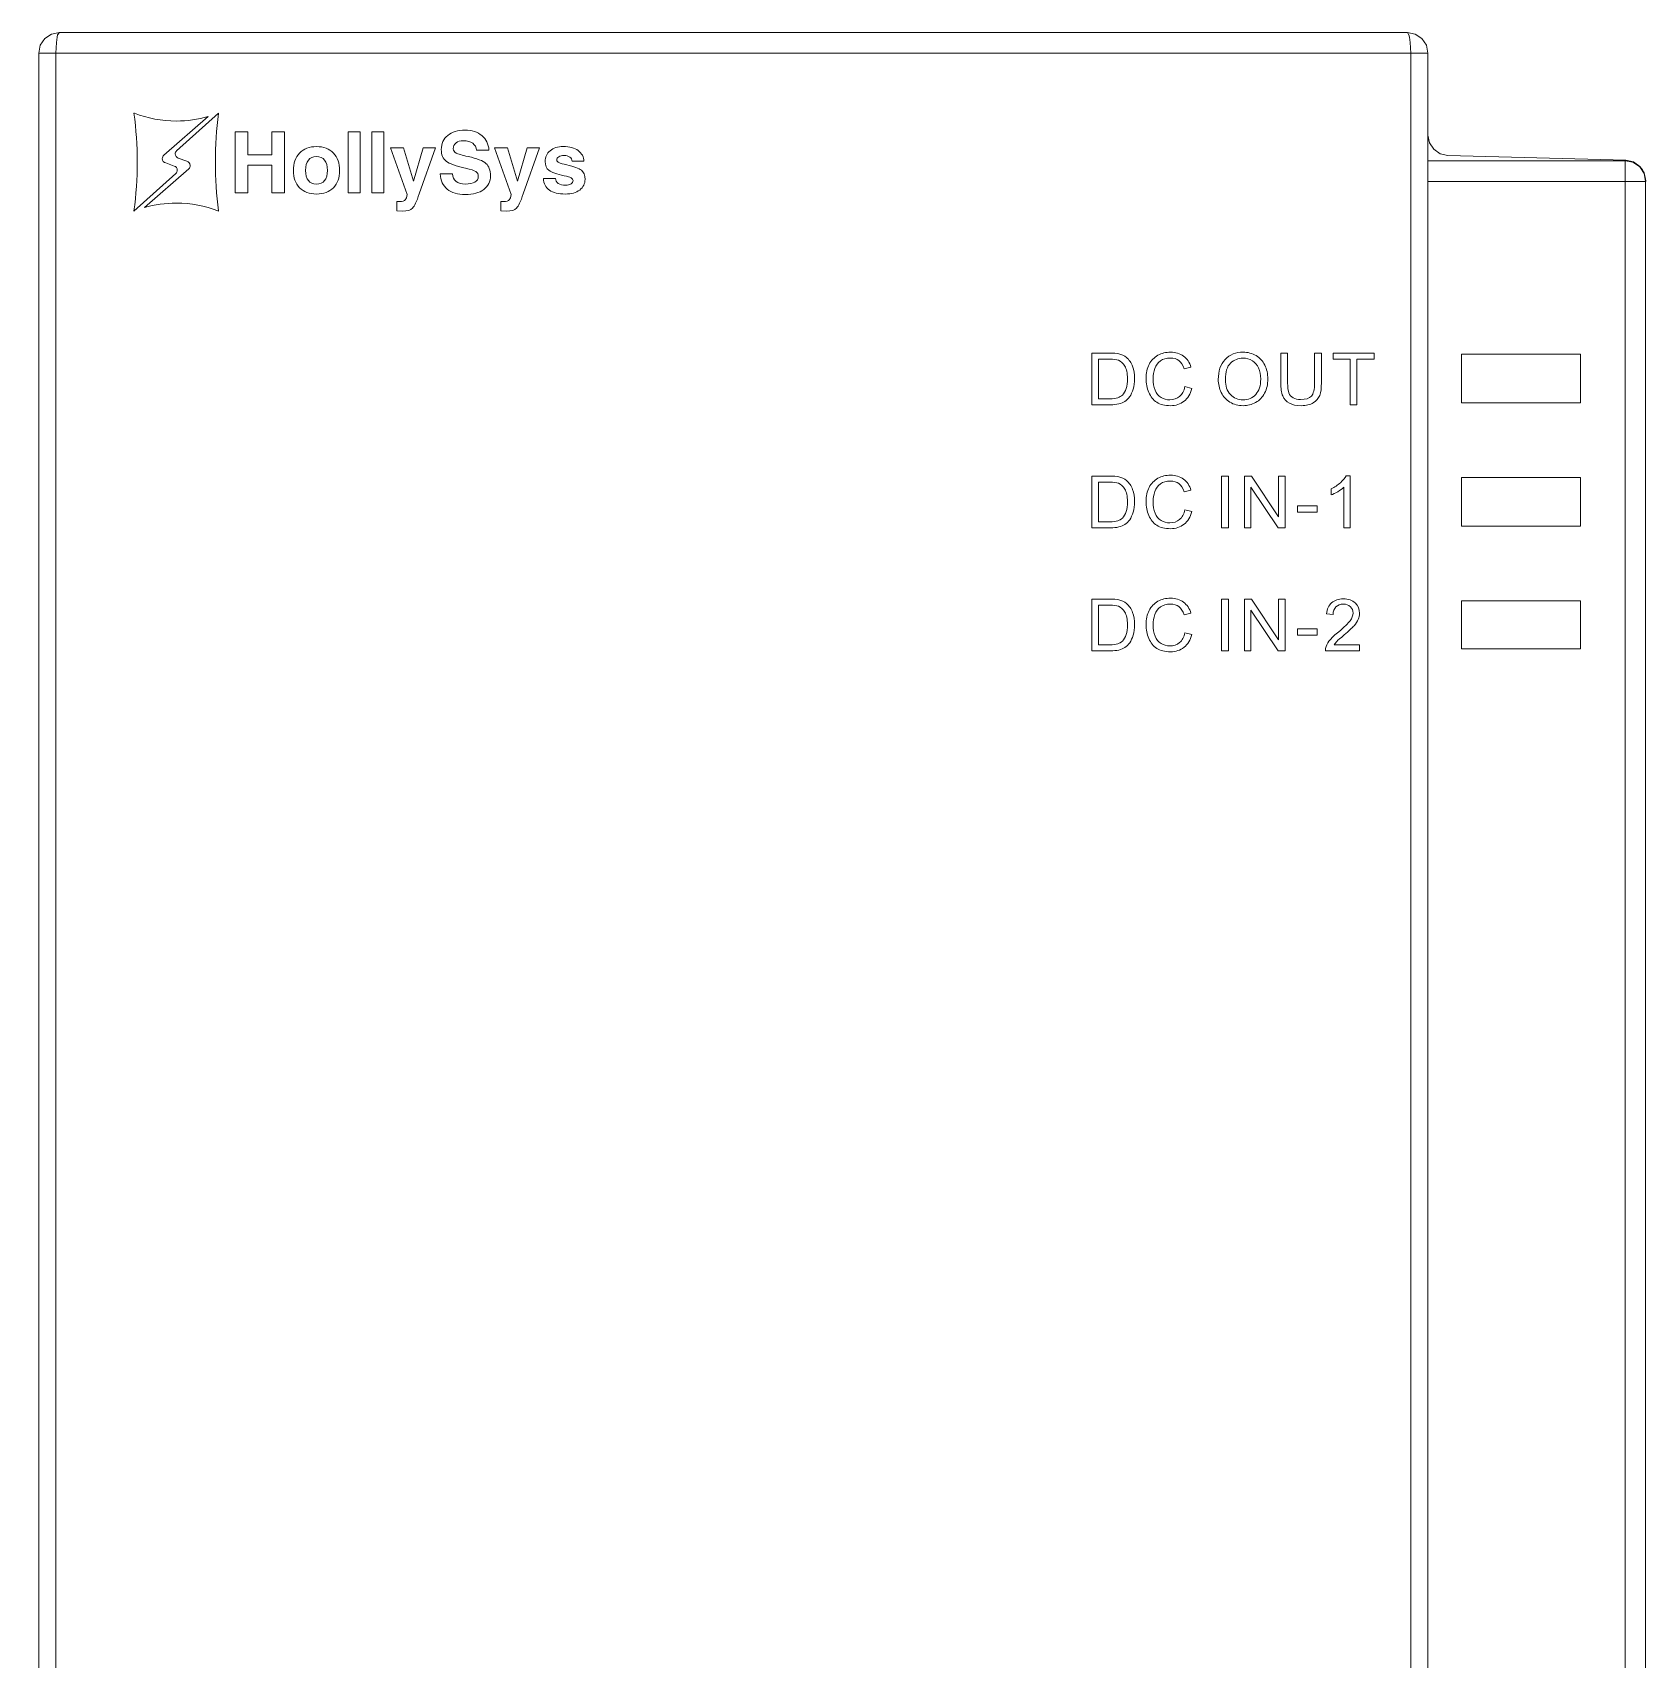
# Model space of a CAD drawing. Header units: millimetres. Extents: x 33157 to 59611, y -29750 to 1750.
# Drawn here: x 53790.5 to 53853.5, y 217.2 to 280.6 of the extents above; entities that cross this region are included whole.
import ezdxf

# ---------------------------------------------------------------- set-up
doc = ezdxf.new("R2010")
doc.units = ezdxf.units.MM
doc.layers.get('0').update_dxf_attribs({"lineweight": 18})

msp = doc.modelspace()

# ---------------------------------------------------------------- linework, layer by layer
at = {"lineweight": 9}
for p, q in [((53790.78, 279.827), (53790.78, 115.432)), ((53791.449, 279.827), (53791.449, 215.474)), ((53844.307, 279.827), (53844.307, 215.474)), ((53844.977, 279.827), (53844.977, 155.043)), ((53852.673, 275.622), (53852.673, 154.421)), ((53853.466, 274.82), (53853.466, 154.892)), ((53853.475, 274.849), (53853.475, 274.82))]:
    msp.add_line(p, q, dxfattribs=at)
for points in [[(53846.292, 266.176), (53850.925, 266.176), (53850.925, 268.08), (53846.292, 268.08)], [(53846.292, 261.366), (53850.925, 261.366), (53850.925, 263.269), (53846.292, 263.269)], [(53846.292, 256.581), (53850.925, 256.581), (53850.925, 258.459), (53846.292, 258.459)]]:
    msp.add_lwpolyline(points, close=True, dxfattribs=at)
for points, knots in [([(53791.581, 280.629), (53791.581, 280.629), (53791.27, 280.563), (53791.27, 280.563), (53791.27, 280.563), (53791.015, 280.393), (53791.015, 280.393), (53791.015, 280.393), (53790.836, 280.138), (53790.836, 280.138), (53790.836, 280.138), (53790.78, 279.827), (53790.78, 279.827)], [0, 0, 0, 0, 148493.944462, 148493.944462, 148493.944462, 296987.888923, 296987.888923, 296987.888923, 445481.833385, 445481.833385, 445481.833385, 593975.777847, 593975.777847, 593975.777847, 593975.777847]), ([(53791.449, 279.827), (53791.449, 279.827), (53791.468, 280.242), (53791.468, 280.242), (53791.468, 280.242), (53791.496, 280.45), (53791.496, 280.45), (53791.496, 280.45), (53791.515, 280.544), (53791.515, 280.544), (53791.515, 280.544), (53791.581, 280.629), (53791.581, 280.629)], [0, 0, 0, 0, 148495.22822, 148495.22822, 148495.22822, 296990.456439, 296990.456439, 296990.456439, 445485.684659, 445485.684659, 445485.684659, 593980.912878, 593980.912878, 593980.912878, 593980.912878]), ([(53844.977, 279.827), (53844.977, 279.827), (53844.92, 280.138), (53844.92, 280.138), (53844.92, 280.138), (53844.741, 280.393), (53844.741, 280.393), (53844.741, 280.393), (53844.486, 280.563), (53844.486, 280.563), (53844.486, 280.563), (53844.175, 280.629), (53844.175, 280.629)], [0, 0, 0, 0, 148642.645605, 148642.645605, 148642.645605, 297285.29121, 297285.29121, 297285.29121, 445927.936815, 445927.936815, 445927.936815, 594570.58242, 594570.58242, 594570.58242, 594570.58242]), ([(53844.307, 279.827), (53844.307, 279.827), (53844.288, 280.242), (53844.288, 280.242), (53844.288, 280.242), (53844.26, 280.45), (53844.26, 280.45), (53844.26, 280.45), (53844.232, 280.544), (53844.232, 280.544), (53844.232, 280.544), (53844.175, 280.629), (53844.175, 280.629)], [0, 0, 0, 0, 148641.293674, 148641.293674, 148641.293674, 297282.587347, 297282.587347, 297282.587347, 445923.881021, 445923.881021, 445923.881021, 594565.174695, 594565.174695, 594565.174695, 594565.174695]), ([(53844.977, 276.631), (53844.977, 276.631), (53845.033, 276.329), (53845.033, 276.329), (53845.033, 276.329), (53845.203, 276.074), (53845.203, 276.074), (53845.203, 276.074), (53845.458, 275.895), (53845.458, 275.895), (53845.458, 275.895), (53845.76, 275.829), (53845.76, 275.829)], [0, 0, 0, 0, 148649.48287, 148649.48287, 148649.48287, 297298.965741, 297298.965741, 297298.965741, 445948.448611, 445948.448611, 445948.448611, 594597.931482, 594597.931482, 594597.931482, 594597.931482]), ([(53853.466, 274.82), (53853.466, 274.82), (53853.409, 275.132), (53853.409, 275.132), (53853.409, 275.132), (53853.239, 275.386), (53853.239, 275.386), (53853.239, 275.386), (53852.975, 275.565), (53852.975, 275.565), (53852.975, 275.565), (53852.673, 275.622), (53852.673, 275.622)], [0, 0, 0, 0, 148673.023574, 148673.023574, 148673.023574, 297346.047148, 297346.047148, 297346.047148, 446019.070722, 446019.070722, 446019.070722, 594692.094295, 594692.094295, 594692.094295, 594692.094295]), ([(53853.475, 274.83), (53853.475, 274.83), (53853.456, 274.981), (53853.456, 274.981), (53853.456, 274.981), (53853.419, 275.132), (53853.419, 275.132), (53853.419, 275.132), (53853.343, 275.273), (53853.343, 275.273), (53853.343, 275.273), (53853.239, 275.396), (53853.239, 275.396), (53853.239, 275.396), (53853.117, 275.49), (53853.117, 275.49), (53853.117, 275.49), (53852.985, 275.565), (53852.985, 275.565), (53852.985, 275.565), (53852.834, 275.612), (53852.834, 275.612), (53852.834, 275.612), (53852.673, 275.631), (53852.673, 275.631)], [0, 0, 0, 0, 139177.409041, 139177.409041, 139177.409041, 278354.818083, 278354.818083, 278354.818083, 417532.227124, 417532.227124, 417532.227124, 556709.636165, 556709.636165, 556709.636165, 695887.045206, 695887.045206, 695887.045206, 835064.454248, 835064.454248, 835064.454248, 974241.863289, 974241.863289, 974241.863289, 1113419.27233, 1113419.27233, 1113419.27233, 1113419.27233]), ([(53853.475, 274.849), (53853.475, 274.849), (53853.419, 275.15), (53853.419, 275.15), (53853.419, 275.15), (53853.249, 275.405), (53853.249, 275.405), (53853.249, 275.405), (53852.994, 275.584), (53852.994, 275.584), (53852.994, 275.584), (53852.702, 275.65), (53852.702, 275.65)], [0, 0, 0, 0, 148673.042618, 148673.042618, 148673.042618, 297346.085237, 297346.085237, 297346.085237, 446019.127855, 446019.127855, 446019.127855, 594692.170474, 594692.170474, 594692.170474, 594692.170474])]:
    msp.add_open_spline(points, degree=3, knots=knots, dxfattribs=at)
for points in [[(53844.175, 280.629), (53844.175, 280.629), (53791.581, 280.629), (53791.581, 280.629)], [(53790.78, 279.827), (53790.78, 279.827), (53844.977, 279.827), (53844.977, 279.827)], [(53852.673, 275.622), (53852.673, 275.622), (53844.986, 275.622), (53844.986, 275.622)], [(53845.76, 275.829), (53845.76, 275.829), (53852.702, 275.65), (53852.702, 275.65)], [(53844.986, 274.82), (53844.986, 274.82), (53853.466, 274.82), (53853.466, 274.82)]]:
    msp.add_open_spline(points, degree=3, dxfattribs=at)
for points, knots in [([(53796.065, 275.42), (53796.065, 275.42), (53796.065, 275.42), (53796.065, 275.42), (53796.065, 275.42), (53795.735, 275.541), (53795.735, 275.541), (53795.657, 275.557), (53795.599, 275.626), (53795.599, 275.709), (53795.599, 275.761), (53795.622, 275.807), (53795.658, 275.838), (53795.658, 275.838), (53795.657, 275.839), (53795.657, 275.839), (53795.657, 275.839), (53797.385, 277.35), (53797.385, 277.35), (53796.991, 277.237), (53796.574, 277.176), (53796.143, 277.176), (53795.57, 277.176), (53795.022, 277.284), (53794.518, 277.479), (53794.509, 277.482), (53794.501, 277.485), (53794.492, 277.488), (53794.492, 277.488), (53794.492, 277.477), (53794.492, 277.477), (53794.576, 276.855), (53794.62, 276.221), (53794.62, 275.577), (53794.62, 274.932), (53794.576, 274.298), (53794.492, 273.677), (53794.492, 273.677), (53794.492, 273.663), (53794.492, 273.663), (53794.492, 273.663), (53796.131, 275.132), (53796.131, 275.132), (53796.131, 275.132), (53796.131, 275.133), (53796.131, 275.133), (53796.164, 275.164), (53796.184, 275.208), (53796.184, 275.257), (53796.184, 275.333), (53796.134, 275.398), (53796.065, 275.42)], [0, 0, 0, 0, 134008.238958, 134008.238958, 134008.238958, 268016.477917, 268016.477917, 268016.477917, 402024.716875, 402024.716875, 402024.716875, 536032.955834, 536032.955834, 536032.955834, 670041.194792, 670041.194792, 670041.194792, 804049.433751, 804049.433751, 804049.433751, 938057.672709, 938057.672709, 938057.672709, 1072065.911667, 1072065.911667, 1072065.911667, 1206074.150626, 1206074.150626, 1206074.150626, 1340082.389584, 1340082.389584, 1340082.389584, 1474090.628543, 1474090.628543, 1474090.628543, 1608098.867501, 1608098.867501, 1608098.867501, 1742107.10646, 1742107.10646, 1742107.10646, 1876115.345418, 1876115.345418, 1876115.345418, 2010123.584376, 2010123.584376, 2010123.584376, 2144131.823335, 2144131.823335, 2144131.823335, 2278140.062293, 2278140.062293, 2278140.062293, 2278140.062293]), ([(53796.222, 275.732), (53796.222, 275.732), (53796.222, 275.731), (53796.222, 275.731), (53796.222, 275.731), (53796.552, 275.611), (53796.552, 275.611), (53796.63, 275.594), (53796.688, 275.525), (53796.688, 275.443), (53796.688, 275.391), (53796.665, 275.345), (53796.629, 275.314), (53796.629, 275.314), (53796.63, 275.312), (53796.63, 275.312), (53796.63, 275.312), (53794.902, 273.802), (53794.902, 273.802), (53795.296, 273.915), (53795.713, 273.976), (53796.144, 273.976), (53796.717, 273.976), (53797.265, 273.868), (53797.769, 273.672), (53797.778, 273.669), (53797.786, 273.667), (53797.795, 273.664), (53797.795, 273.664), (53797.795, 273.675), (53797.795, 273.675), (53797.711, 274.296), (53797.667, 274.93), (53797.667, 275.575), (53797.667, 276.219), (53797.711, 276.854), (53797.795, 277.475), (53797.795, 277.475), (53797.795, 277.488), (53797.795, 277.488), (53797.795, 277.488), (53796.155, 276.02), (53796.155, 276.02), (53796.155, 276.02), (53796.156, 276.019), (53796.156, 276.019), (53796.123, 275.988), (53796.102, 275.944), (53796.102, 275.895), (53796.102, 275.818), (53796.153, 275.754), (53796.222, 275.732)], [0, 0, 0, 0, 134013.406653, 134013.406653, 134013.406653, 268026.813306, 268026.813306, 268026.813306, 402040.219959, 402040.219959, 402040.219959, 536053.626612, 536053.626612, 536053.626612, 670067.033264, 670067.033264, 670067.033264, 804080.439917, 804080.439917, 804080.439917, 938093.84657, 938093.84657, 938093.84657, 1072107.253223, 1072107.253223, 1072107.253223, 1206120.659876, 1206120.659876, 1206120.659876, 1340134.066529, 1340134.066529, 1340134.066529, 1474147.473182, 1474147.473182, 1474147.473182, 1608160.879835, 1608160.879835, 1608160.879835, 1742174.286487, 1742174.286487, 1742174.286487, 1876187.69314, 1876187.69314, 1876187.69314, 2010201.099793, 2010201.099793, 2010201.099793, 2144214.506446, 2144214.506446, 2144214.506446, 2278227.913099, 2278227.913099, 2278227.913099, 2278227.913099]), ([(53798.438, 276.753), (53798.438, 276.753), (53798.686, 276.753), (53798.686, 276.753), (53798.686, 276.753), (53798.936, 276.753), (53798.936, 276.753), (53798.936, 276.753), (53798.936, 275.862), (53798.936, 275.862), (53798.936, 275.862), (53799.867, 275.862), (53799.867, 275.862), (53799.867, 275.862), (53799.867, 276.753), (53799.867, 276.753), (53799.867, 276.753), (53800.115, 276.753), (53800.115, 276.753), (53800.115, 276.753), (53800.365, 276.753), (53800.365, 276.753), (53800.365, 276.753), (53800.365, 274.373), (53800.365, 274.373), (53800.365, 274.373), (53800.117, 274.373), (53800.117, 274.373), (53800.117, 274.373), (53799.867, 274.373), (53799.867, 274.373), (53799.867, 274.373), (53799.867, 275.452), (53799.867, 275.452), (53799.867, 275.452), (53798.936, 275.452), (53798.936, 275.452), (53798.936, 275.452), (53798.936, 274.373), (53798.936, 274.373), (53798.936, 274.373), (53798.688, 274.373), (53798.688, 274.373), (53798.688, 274.373), (53798.438, 274.373), (53798.438, 274.373), (53798.438, 274.373), (53798.438, 276.753), (53798.438, 276.753)], [0, 0, 0, 0, 134290.278914, 134290.278914, 134290.278914, 268580.557827, 268580.557827, 268580.557827, 402870.836741, 402870.836741, 402870.836741, 537161.115655, 537161.115655, 537161.115655, 671451.394568, 671451.394568, 671451.394568, 805741.673482, 805741.673482, 805741.673482, 940031.952395, 940031.952395, 940031.952395, 1074322.231309, 1074322.231309, 1074322.231309, 1208612.510223, 1208612.510223, 1208612.510223, 1342902.789136, 1342902.789136, 1342902.789136, 1477193.06805, 1477193.06805, 1477193.06805, 1611483.346964, 1611483.346964, 1611483.346964, 1745773.625877, 1745773.625877, 1745773.625877, 1880063.904791, 1880063.904791, 1880063.904791, 2014354.183705, 2014354.183705, 2014354.183705, 2148644.462618, 2148644.462618, 2148644.462618, 2148644.462618]), ([(53802.853, 276.753), (53802.853, 276.753), (53803.085, 276.753), (53803.085, 276.753), (53803.085, 276.753), (53803.318, 276.753), (53803.318, 276.753), (53803.318, 276.753), (53803.318, 274.373), (53803.318, 274.373), (53803.318, 274.373), (53803.087, 274.373), (53803.087, 274.373), (53803.087, 274.373), (53802.853, 274.373), (53802.853, 274.373), (53802.853, 274.373), (53802.853, 276.753), (53802.853, 276.753)], [0, 0, 0, 0, 142207.862871, 142207.862871, 142207.862871, 284415.725741, 284415.725741, 284415.725741, 426623.588612, 426623.588612, 426623.588612, 568831.451483, 568831.451483, 568831.451483, 711039.314354, 711039.314354, 711039.314354, 853247.177224, 853247.177224, 853247.177224, 853247.177224]), ([(53803.775, 276.753), (53803.775, 276.753), (53804.006, 276.753), (53804.006, 276.753), (53804.006, 276.753), (53804.239, 276.753), (53804.239, 276.753), (53804.239, 276.753), (53804.239, 274.373), (53804.239, 274.373), (53804.239, 274.373), (53804.008, 274.373), (53804.008, 274.373), (53804.008, 274.373), (53803.775, 274.373), (53803.775, 274.373), (53803.775, 274.373), (53803.775, 276.753), (53803.775, 276.753)], [0, 0, 0, 0, 142210.305181, 142210.305181, 142210.305181, 284420.610362, 284420.610362, 284420.610362, 426630.915542, 426630.915542, 426630.915542, 568841.220723, 568841.220723, 568841.220723, 711051.525904, 711051.525904, 711051.525904, 853261.831085, 853261.831085, 853261.831085, 853261.831085]), ([(53807.858, 276.038), (53807.849, 276.152), (53807.799, 276.242), (53807.709, 276.308), (53807.618, 276.375), (53807.5, 276.408), (53807.354, 276.408), (53807.228, 276.408), (53807.129, 276.38), (53807.058, 276.325), (53806.987, 276.269), (53806.951, 276.192), (53806.951, 276.093), (53806.951, 276.021), (53806.989, 275.966), (53807.063, 275.927), (53807.137, 275.889), (53807.293, 275.843), (53807.531, 275.79), (53807.878, 275.712), (53808.109, 275.622), (53808.226, 275.521), (53808.343, 275.421), (53808.401, 275.259), (53808.401, 275.037), (53808.401, 274.813), (53808.313, 274.636), (53808.137, 274.505), (53807.961, 274.374), (53807.723, 274.308), (53807.423, 274.308), (53807.122, 274.308), (53806.886, 274.378), (53806.717, 274.517), (53806.547, 274.656), (53806.457, 274.854), (53806.445, 275.111), (53806.445, 275.111), (53806.924, 275.111), (53806.924, 275.111), (53806.929, 274.985), (53806.975, 274.888), (53807.062, 274.82), (53807.148, 274.752), (53807.268, 274.718), (53807.423, 274.718), (53807.582, 274.718), (53807.706, 274.744), (53807.795, 274.795), (53807.884, 274.846), (53807.928, 274.917), (53807.928, 275.008), (53807.928, 275.097), (53807.896, 275.163), (53807.832, 275.205), (53807.769, 275.247), (53807.636, 275.291), (53807.43, 275.336), (53807.052, 275.421), (53806.8, 275.512), (53806.673, 275.61), (53806.546, 275.707), (53806.483, 275.859), (53806.483, 276.065), (53806.483, 276.296), (53806.567, 276.479), (53806.734, 276.615), (53806.901, 276.75), (53807.128, 276.818), (53807.413, 276.818), (53807.68, 276.818), (53807.897, 276.748), (53808.064, 276.607), (53808.232, 276.467), (53808.324, 276.277), (53808.343, 276.038), (53808.343, 276.038), (53807.858, 276.038), (53807.858, 276.038)], [0, 0, 0, 0, 132485.347823, 132485.347823, 132485.347823, 264970.695646, 264970.695646, 264970.695646, 397456.043469, 397456.043469, 397456.043469, 529941.391291, 529941.391291, 529941.391291, 662426.739114, 662426.739114, 662426.739114, 794912.086937, 794912.086937, 794912.086937, 927397.43476, 927397.43476, 927397.43476, 1059882.782583, 1059882.782583, 1059882.782583, 1192368.130406, 1192368.130406, 1192368.130406, 1324853.478229, 1324853.478229, 1324853.478229, 1457338.826051, 1457338.826051, 1457338.826051, 1589824.173874, 1589824.173874, 1589824.173874, 1722309.521697, 1722309.521697, 1722309.521697, 1854794.86952, 1854794.86952, 1854794.86952, 1987280.217343, 1987280.217343, 1987280.217343, 2119765.565166, 2119765.565166, 2119765.565166, 2252250.912988, 2252250.912988, 2252250.912988, 2384736.260811, 2384736.260811, 2384736.260811, 2517221.608634, 2517221.608634, 2517221.608634, 2649706.956457, 2649706.956457, 2649706.956457, 2782192.30428, 2782192.30428, 2782192.30428, 2914677.652103, 2914677.652103, 2914677.652103, 3047162.999926, 3047162.999926, 3047162.999926, 3179648.347748, 3179648.347748, 3179648.347748, 3312133.695571, 3312133.695571, 3312133.695571, 3444619.043394, 3444619.043394, 3444619.043394, 3444619.043394]), ([(53800.956, 274.574), (53800.793, 274.74), (53800.712, 274.963), (53800.712, 275.243), (53800.712, 275.53), (53800.793, 275.758), (53800.956, 275.927), (53801.119, 276.096), (53801.338, 276.18), (53801.613, 276.18), (53801.891, 276.18), (53802.11, 276.096), (53802.272, 275.927), (53802.434, 275.758), (53802.515, 275.53), (53802.515, 275.243), (53802.515, 274.963), (53802.434, 274.74), (53802.272, 274.574), (53802.11, 274.409), (53801.891, 274.327), (53801.613, 274.327), (53801.338, 274.327), (53801.119, 274.409), (53800.956, 274.574)], [0, 0, 0, 0, 139041.15654, 139041.15654, 139041.15654, 278082.313079, 278082.313079, 278082.313079, 417123.469619, 417123.469619, 417123.469619, 556164.626159, 556164.626159, 556164.626159, 695205.782699, 695205.782699, 695205.782699, 834246.939238, 834246.939238, 834246.939238, 973288.095778, 973288.095778, 973288.095778, 1112329.252318, 1112329.252318, 1112329.252318, 1112329.252318]), ([(53805.624, 274.335), (53805.523, 274.038), (53805.436, 273.852), (53805.363, 273.776), (53805.291, 273.701), (53805.162, 273.663), (53804.976, 273.663), (53804.976, 273.663), (53804.754, 273.668), (53804.754, 273.668), (53804.754, 273.668), (53804.754, 274.04), (53804.754, 274.04), (53804.764, 274.036), (53804.794, 274.034), (53804.843, 274.034), (53804.967, 274.034), (53805.048, 274.059), (53805.086, 274.11), (53805.11, 274.142), (53805.133, 274.209), (53805.157, 274.311), (53805.157, 274.311), (53804.5, 276.134), (53804.5, 276.134), (53804.5, 276.134), (53804.756, 276.134), (53804.756, 276.134), (53804.756, 276.134), (53805.013, 276.134), (53805.013, 276.134), (53805.013, 276.134), (53805.396, 274.827), (53805.396, 274.827), (53805.396, 274.827), (53805.397, 274.827), (53805.397, 274.827), (53805.397, 274.827), (53805.77, 276.134), (53805.77, 276.134), (53805.77, 276.134), (53806.013, 276.134), (53806.013, 276.134), (53806.013, 276.134), (53806.256, 276.134), (53806.256, 276.134), (53806.256, 276.134), (53805.624, 274.335), (53805.624, 274.335)], [0, 0, 0, 0, 134306.765697, 134306.765697, 134306.765697, 268613.531394, 268613.531394, 268613.531394, 402920.297091, 402920.297091, 402920.297091, 537227.062788, 537227.062788, 537227.062788, 671533.828485, 671533.828485, 671533.828485, 805840.594182, 805840.594182, 805840.594182, 940147.359879, 940147.359879, 940147.359879, 1074454.125576, 1074454.125576, 1074454.125576, 1208760.891273, 1208760.891273, 1208760.891273, 1343067.65697, 1343067.65697, 1343067.65697, 1477374.422667, 1477374.422667, 1477374.422667, 1611681.188365, 1611681.188365, 1611681.188365, 1745987.954062, 1745987.954062, 1745987.954062, 1880294.719759, 1880294.719759, 1880294.719759, 2014601.485456, 2014601.485456, 2014601.485456, 2148908.251153, 2148908.251153, 2148908.251153, 2148908.251153]), ([(53809.681, 274.335), (53809.58, 274.038), (53809.493, 273.852), (53809.42, 273.776), (53809.348, 273.701), (53809.219, 273.663), (53809.033, 273.663), (53809.033, 273.663), (53808.811, 273.668), (53808.811, 273.668), (53808.811, 273.668), (53808.811, 274.04), (53808.811, 274.04), (53808.822, 274.036), (53808.851, 274.034), (53808.9, 274.034), (53809.024, 274.034), (53809.105, 274.059), (53809.143, 274.11), (53809.167, 274.142), (53809.191, 274.209), (53809.214, 274.311), (53809.214, 274.311), (53808.557, 276.134), (53808.557, 276.134), (53808.557, 276.134), (53808.813, 276.134), (53808.813, 276.134), (53808.813, 276.134), (53809.07, 276.134), (53809.07, 276.134), (53809.07, 276.134), (53809.454, 274.827), (53809.454, 274.827), (53809.454, 274.827), (53809.454, 274.827), (53809.454, 274.827), (53809.454, 274.827), (53809.827, 276.134), (53809.827, 276.134), (53809.827, 276.134), (53810.07, 276.134), (53810.07, 276.134), (53810.07, 276.134), (53810.313, 276.134), (53810.313, 276.134), (53810.313, 276.134), (53809.681, 274.335), (53809.681, 274.335)], [0, 0, 0, 0, 134316.919178, 134316.919178, 134316.919178, 268633.838357, 268633.838357, 268633.838357, 402950.757535, 402950.757535, 402950.757535, 537267.676713, 537267.676713, 537267.676713, 671584.595891, 671584.595891, 671584.595891, 805901.51507, 805901.51507, 805901.51507, 940218.434248, 940218.434248, 940218.434248, 1074535.353426, 1074535.353426, 1074535.353426, 1208852.272604, 1208852.272604, 1208852.272604, 1343169.191783, 1343169.191783, 1343169.191783, 1477486.110961, 1477486.110961, 1477486.110961, 1611803.030139, 1611803.030139, 1611803.030139, 1746119.949318, 1746119.949318, 1746119.949318, 1880436.868496, 1880436.868496, 1880436.868496, 2014753.787674, 2014753.787674, 2014753.787674, 2149070.706852, 2149070.706852, 2149070.706852, 2149070.706852]), ([(53811.583, 275.605), (53811.583, 275.673), (53811.555, 275.728), (53811.498, 275.769), (53811.442, 275.81), (53811.368, 275.831), (53811.275, 275.831), (53811.185, 275.831), (53811.115, 275.815), (53811.065, 275.785), (53811.015, 275.754), (53810.99, 275.711), (53810.99, 275.656), (53810.99, 275.617), (53811.018, 275.584), (53811.075, 275.555), (53811.132, 275.528), (53811.232, 275.499), (53811.375, 275.466), (53811.661, 275.403), (53811.852, 275.333), (53811.948, 275.258), (53812.044, 275.182), (53812.092, 275.063), (53812.092, 274.901), (53812.092, 274.729), (53812.022, 274.59), (53811.882, 274.485), (53811.742, 274.379), (53811.558, 274.327), (53811.329, 274.327), (53811.058, 274.327), (53810.849, 274.379), (53810.702, 274.482), (53810.556, 274.586), (53810.478, 274.737), (53810.468, 274.936), (53810.468, 274.936), (53810.941, 274.936), (53810.941, 274.936), (53810.944, 274.855), (53810.98, 274.791), (53811.049, 274.745), (53811.117, 274.699), (53811.211, 274.676), (53811.328, 274.676), (53811.421, 274.676), (53811.494, 274.692), (53811.547, 274.724), (53811.599, 274.756), (53811.625, 274.8), (53811.625, 274.858), (53811.625, 274.898), (53811.6, 274.932), (53811.549, 274.96), (53811.498, 274.987), (53811.409, 275.014), (53811.282, 275.042), (53810.984, 275.109), (53810.785, 275.18), (53810.684, 275.254), (53810.584, 275.328), (53810.534, 275.442), (53810.534, 275.596), (53810.534, 275.771), (53810.599, 275.912), (53810.729, 276.019), (53810.859, 276.126), (53811.03, 276.18), (53811.243, 276.18), (53811.483, 276.18), (53811.676, 276.128), (53811.823, 276.022), (53811.969, 275.917), (53812.043, 275.778), (53812.043, 275.605), (53812.043, 275.605), (53812.043, 275.605), (53812.043, 275.605), (53812.043, 275.605), (53811.583, 275.605), (53811.583, 275.605)], [0, 0, 0, 0, 132393.237394, 132393.237394, 132393.237394, 264786.474788, 264786.474788, 264786.474788, 397179.712182, 397179.712182, 397179.712182, 529572.949577, 529572.949577, 529572.949577, 661966.186971, 661966.186971, 661966.186971, 794359.424365, 794359.424365, 794359.424365, 926752.661759, 926752.661759, 926752.661759, 1059145.899153, 1059145.899153, 1059145.899153, 1191539.136547, 1191539.136547, 1191539.136547, 1323932.373942, 1323932.373942, 1323932.373942, 1456325.611336, 1456325.611336, 1456325.611336, 1588718.84873, 1588718.84873, 1588718.84873, 1721112.086124, 1721112.086124, 1721112.086124, 1853505.323518, 1853505.323518, 1853505.323518, 1985898.560912, 1985898.560912, 1985898.560912, 2118291.798307, 2118291.798307, 2118291.798307, 2250685.035701, 2250685.035701, 2250685.035701, 2383078.273095, 2383078.273095, 2383078.273095, 2515471.510489, 2515471.510489, 2515471.510489, 2647864.747883, 2647864.747883, 2647864.747883, 2780257.985277, 2780257.985277, 2780257.985277, 2912651.222672, 2912651.222672, 2912651.222672, 3045044.460066, 3045044.460066, 3045044.460066, 3177437.69746, 3177437.69746, 3177437.69746, 3309830.934854, 3309830.934854, 3309830.934854, 3442224.172248, 3442224.172248, 3442224.172248, 3574617.409642, 3574617.409642, 3574617.409642, 3574617.409642]), ([(53801.93, 274.852), (53802.002, 274.942), (53802.039, 275.075), (53802.039, 275.248), (53802.039, 275.426), (53802.002, 275.561), (53801.93, 275.653), (53801.857, 275.745), (53801.752, 275.791), (53801.613, 275.791), (53801.474, 275.791), (53801.369, 275.745), (53801.297, 275.653), (53801.225, 275.561), (53801.189, 275.426), (53801.189, 275.248), (53801.189, 275.075), (53801.225, 274.942), (53801.297, 274.852), (53801.369, 274.761), (53801.474, 274.716), (53801.613, 274.716), (53801.752, 274.716), (53801.857, 274.761), (53801.93, 274.852)], [0, 0, 0, 0, 139042.381381, 139042.381381, 139042.381381, 278084.762761, 278084.762761, 278084.762761, 417127.144142, 417127.144142, 417127.144142, 556169.525522, 556169.525522, 556169.525522, 695211.906903, 695211.906903, 695211.906903, 834254.288284, 834254.288284, 834254.288284, 973296.669664, 973296.669664, 973296.669664, 1112339.051045, 1112339.051045, 1112339.051045, 1112339.051045]), ([(53831.862, 266.104), (53831.862, 266.104), (53831.862, 268.125), (53831.862, 268.125), (53831.862, 268.125), (53832.558, 268.125), (53832.558, 268.125), (53832.715, 268.125), (53832.835, 268.115), (53832.918, 268.096), (53833.034, 268.069), (53833.133, 268.021), (53833.214, 267.951), (53833.321, 267.861), (53833.401, 267.746), (53833.453, 267.606), (53833.506, 267.466), (53833.533, 267.305), (53833.533, 267.125), (53833.533, 266.972), (53833.515, 266.836), (53833.479, 266.717), (53833.443, 266.599), (53833.397, 266.5), (53833.341, 266.423), (53833.285, 266.345), (53833.224, 266.284), (53833.157, 266.24), (53833.091, 266.195), (53833.01, 266.161), (53832.916, 266.138), (53832.822, 266.115), (53832.713, 266.104), (53832.591, 266.104), (53832.591, 266.104), (53831.862, 266.104), (53831.862, 266.104)], [0, 0, 0, 0, 135966.939105, 135966.939105, 135966.939105, 271933.87821, 271933.87821, 271933.87821, 407900.817315, 407900.817315, 407900.817315, 543867.756421, 543867.756421, 543867.756421, 679834.695526, 679834.695526, 679834.695526, 815801.634631, 815801.634631, 815801.634631, 951768.573736, 951768.573736, 951768.573736, 1087735.512841, 1087735.512841, 1087735.512841, 1223702.451946, 1223702.451946, 1223702.451946, 1359669.391051, 1359669.391051, 1359669.391051, 1495636.330157, 1495636.330157, 1495636.330157, 1631603.269262, 1631603.269262, 1631603.269262, 1631603.269262]), ([(53832.13, 266.341), (53832.13, 266.341), (53832.561, 266.341), (53832.561, 266.341), (53832.694, 266.341), (53832.799, 266.353), (53832.874, 266.378), (53832.95, 266.403), (53833.01, 266.438), (53833.055, 266.483), (53833.118, 266.547), (53833.168, 266.632), (53833.203, 266.739), (53833.238, 266.847), (53833.256, 266.976), (53833.256, 267.129), (53833.256, 267.341), (53833.221, 267.504), (53833.152, 267.618), (53833.083, 267.731), (53832.999, 267.808), (53832.9, 267.846), (53832.828, 267.874), (53832.713, 267.888), (53832.554, 267.888), (53832.554, 267.888), (53832.13, 267.888), (53832.13, 267.888), (53832.13, 267.888), (53832.13, 266.341), (53832.13, 266.341)], [0, 0, 0, 0, 137235.777679, 137235.777679, 137235.777679, 274471.555357, 274471.555357, 274471.555357, 411707.333036, 411707.333036, 411707.333036, 548943.110714, 548943.110714, 548943.110714, 686178.888393, 686178.888393, 686178.888393, 823414.666071, 823414.666071, 823414.666071, 960650.44375, 960650.44375, 960650.44375, 1097886.221428, 1097886.221428, 1097886.221428, 1235121.999107, 1235121.999107, 1235121.999107, 1372357.776785, 1372357.776785, 1372357.776785, 1372357.776785]), ([(53835.496, 266.813), (53835.496, 266.813), (53835.764, 266.745), (53835.764, 266.745), (53835.708, 266.525), (53835.608, 266.358), (53835.462, 266.243), (53835.317, 266.128), (53835.139, 266.07), (53834.929, 266.07), (53834.712, 266.07), (53834.535, 266.114), (53834.398, 266.203), (53834.262, 266.292), (53834.159, 266.42), (53834.088, 266.588), (53834.017, 266.756), (53833.981, 266.936), (53833.981, 267.129), (53833.981, 267.34), (53834.021, 267.523), (53834.101, 267.68), (53834.182, 267.836), (53834.296, 267.955), (53834.444, 268.037), (53834.592, 268.118), (53834.755, 268.159), (53834.933, 268.159), (53835.136, 268.159), (53835.305, 268.107), (53835.443, 268.004), (53835.58, 267.901), (53835.676, 267.757), (53835.731, 267.571), (53835.731, 267.571), (53835.468, 267.508), (53835.468, 267.508), (53835.421, 267.655), (53835.353, 267.762), (53835.264, 267.829), (53835.175, 267.897), (53835.064, 267.93), (53834.929, 267.93), (53834.774, 267.93), (53834.644, 267.893), (53834.54, 267.818), (53834.436, 267.744), (53834.363, 267.644), (53834.321, 267.519), (53834.279, 267.393), (53834.257, 267.264), (53834.257, 267.131), (53834.257, 266.959), (53834.282, 266.809), (53834.332, 266.681), (53834.382, 266.553), (53834.46, 266.457), (53834.565, 266.394), (53834.67, 266.33), (53834.784, 266.299), (53834.907, 266.299), (53835.056, 266.299), (53835.183, 266.342), (53835.286, 266.428), (53835.39, 266.515), (53835.46, 266.643), (53835.496, 266.813)], [0, 0, 0, 0, 133094.355364, 133094.355364, 133094.355364, 266188.710727, 266188.710727, 266188.710727, 399283.066091, 399283.066091, 399283.066091, 532377.421455, 532377.421455, 532377.421455, 665471.776818, 665471.776818, 665471.776818, 798566.132182, 798566.132182, 798566.132182, 931660.487545, 931660.487545, 931660.487545, 1064754.842909, 1064754.842909, 1064754.842909, 1197849.198273, 1197849.198273, 1197849.198273, 1330943.553636, 1330943.553636, 1330943.553636, 1464037.909, 1464037.909, 1464037.909, 1597132.264364, 1597132.264364, 1597132.264364, 1730226.619727, 1730226.619727, 1730226.619727, 1863320.975091, 1863320.975091, 1863320.975091, 1996415.330455, 1996415.330455, 1996415.330455, 2129509.685818, 2129509.685818, 2129509.685818, 2262604.041182, 2262604.041182, 2262604.041182, 2395698.396545, 2395698.396545, 2395698.396545, 2528792.751909, 2528792.751909, 2528792.751909, 2661887.107273, 2661887.107273, 2661887.107273, 2794981.462636, 2794981.462636, 2794981.462636, 2928075.818, 2928075.818, 2928075.818, 2928075.818]), ([(53836.797, 267.087), (53836.797, 267.422), (53836.888, 267.685), (53837.068, 267.874), (53837.248, 268.064), (53837.48, 268.159), (53837.765, 268.159), (53837.952, 268.159), (53838.12, 268.114), (53838.27, 268.025), (53838.42, 267.936), (53838.534, 267.812), (53838.612, 267.652), (53838.691, 267.493), (53838.731, 267.313), (53838.731, 267.111), (53838.731, 266.906), (53838.689, 266.723), (53838.606, 266.562), (53838.524, 266.4), (53838.406, 266.278), (53838.255, 266.195), (53838.103, 266.111), (53837.939, 266.07), (53837.764, 266.07), (53837.573, 266.07), (53837.404, 266.116), (53837.254, 266.208), (53837.104, 266.3), (53836.99, 266.425), (53836.913, 266.584), (53836.836, 266.742), (53836.797, 266.91), (53836.797, 267.087)], [0, 0, 0, 0, 136568.090574, 136568.090574, 136568.090574, 273136.181149, 273136.181149, 273136.181149, 409704.271723, 409704.271723, 409704.271723, 546272.362297, 546272.362297, 546272.362297, 682840.452871, 682840.452871, 682840.452871, 819408.543446, 819408.543446, 819408.543446, 955976.63402, 955976.63402, 955976.63402, 1092544.724594, 1092544.724594, 1092544.724594, 1229112.815168, 1229112.815168, 1229112.815168, 1365680.905743, 1365680.905743, 1365680.905743, 1502248.996317, 1502248.996317, 1502248.996317, 1502248.996317]), ([(53837.074, 267.083), (53837.074, 266.84), (53837.139, 266.648), (53837.27, 266.508), (53837.401, 266.369), (53837.565, 266.299), (53837.763, 266.299), (53837.964, 266.299), (53838.129, 266.369), (53838.259, 266.51), (53838.389, 266.651), (53838.454, 266.852), (53838.454, 267.111), (53838.454, 267.276), (53838.426, 267.419), (53838.371, 267.541), (53838.315, 267.664), (53838.234, 267.759), (53838.127, 267.826), (53838.02, 267.893), (53837.9, 267.927), (53837.767, 267.927), (53837.578, 267.927), (53837.415, 267.862), (53837.279, 267.732), (53837.142, 267.603), (53837.074, 267.386), (53837.074, 267.083)], [0, 0, 0, 0, 138106.250267, 138106.250267, 138106.250267, 276212.500534, 276212.500534, 276212.500534, 414318.750802, 414318.750802, 414318.750802, 552425.001069, 552425.001069, 552425.001069, 690531.251336, 690531.251336, 690531.251336, 828637.501603, 828637.501603, 828637.501603, 966743.751871, 966743.751871, 966743.751871, 1104850.002138, 1104850.002138, 1104850.002138, 1242956.252405, 1242956.252405, 1242956.252405, 1242956.252405]), ([(53840.555, 268.125), (53840.555, 268.125), (53840.823, 268.125), (53840.823, 268.125), (53840.823, 268.125), (53840.823, 266.958), (53840.823, 266.958), (53840.823, 266.754), (53840.8, 266.593), (53840.754, 266.474), (53840.708, 266.355), (53840.625, 266.257), (53840.506, 266.183), (53840.386, 266.108), (53840.229, 266.07), (53840.035, 266.07), (53839.846, 266.07), (53839.691, 266.103), (53839.571, 266.168), (53839.451, 266.233), (53839.365, 266.327), (53839.314, 266.451), (53839.263, 266.575), (53839.237, 266.744), (53839.237, 266.958), (53839.237, 266.958), (53839.237, 268.125), (53839.237, 268.125), (53839.237, 268.125), (53839.505, 268.125), (53839.505, 268.125), (53839.505, 268.125), (53839.505, 266.958), (53839.505, 266.958), (53839.505, 266.783), (53839.521, 266.653), (53839.554, 266.57), (53839.586, 266.487), (53839.642, 266.422), (53839.721, 266.378), (53839.8, 266.333), (53839.897, 266.31), (53840.011, 266.31), (53840.207, 266.31), (53840.347, 266.355), (53840.43, 266.444), (53840.513, 266.533), (53840.555, 266.704), (53840.555, 266.958), (53840.555, 266.958), (53840.555, 268.125), (53840.555, 268.125)], [0, 0, 0, 0, 134130.759474, 134130.759474, 134130.759474, 268261.518948, 268261.518948, 268261.518948, 402392.278421, 402392.278421, 402392.278421, 536523.037895, 536523.037895, 536523.037895, 670653.797369, 670653.797369, 670653.797369, 804784.556843, 804784.556843, 804784.556843, 938915.316317, 938915.316317, 938915.316317, 1073046.075791, 1073046.075791, 1073046.075791, 1207176.835264, 1207176.835264, 1207176.835264, 1341307.594738, 1341307.594738, 1341307.594738, 1475438.354212, 1475438.354212, 1475438.354212, 1609569.113686, 1609569.113686, 1609569.113686, 1743699.87316, 1743699.87316, 1743699.87316, 1877830.632634, 1877830.632634, 1877830.632634, 2011961.392107, 2011961.392107, 2011961.392107, 2146092.151581, 2146092.151581, 2146092.151581, 2280222.911055, 2280222.911055, 2280222.911055, 2280222.911055]), ([(53841.94, 266.104), (53841.94, 266.104), (53841.94, 267.888), (53841.94, 267.888), (53841.94, 267.888), (53841.274, 267.888), (53841.274, 267.888), (53841.274, 267.888), (53841.274, 268.125), (53841.274, 268.125), (53841.274, 268.125), (53842.874, 268.125), (53842.874, 268.125), (53842.874, 268.125), (53842.874, 267.888), (53842.874, 267.888), (53842.874, 267.888), (53842.208, 267.888), (53842.208, 267.888), (53842.208, 267.888), (53842.208, 266.104), (53842.208, 266.104), (53842.208, 266.104), (53841.94, 266.104), (53841.94, 266.104)], [0, 0, 0, 0, 139154.617062, 139154.617062, 139154.617062, 278309.234123, 278309.234123, 278309.234123, 417463.851185, 417463.851185, 417463.851185, 556618.468247, 556618.468247, 556618.468247, 695773.085309, 695773.085309, 695773.085309, 834927.70237, 834927.70237, 834927.70237, 974082.319432, 974082.319432, 974082.319432, 1113236.936494, 1113236.936494, 1113236.936494, 1113236.936494]), ([(53831.862, 261.304), (53831.862, 261.304), (53831.862, 263.325), (53831.862, 263.325), (53831.862, 263.325), (53832.558, 263.325), (53832.558, 263.325), (53832.715, 263.325), (53832.835, 263.315), (53832.918, 263.296), (53833.034, 263.269), (53833.133, 263.221), (53833.214, 263.151), (53833.321, 263.061), (53833.401, 262.946), (53833.453, 262.806), (53833.506, 262.666), (53833.533, 262.505), (53833.533, 262.325), (53833.533, 262.172), (53833.515, 262.036), (53833.479, 261.917), (53833.443, 261.799), (53833.397, 261.7), (53833.341, 261.623), (53833.285, 261.545), (53833.224, 261.484), (53833.157, 261.44), (53833.091, 261.395), (53833.01, 261.361), (53832.916, 261.338), (53832.822, 261.315), (53832.713, 261.304), (53832.591, 261.304), (53832.591, 261.304), (53831.862, 261.304), (53831.862, 261.304)], [0, 0, 0, 0, 135972.973609, 135972.973609, 135972.973609, 271945.947219, 271945.947219, 271945.947219, 407918.920828, 407918.920828, 407918.920828, 543891.894438, 543891.894438, 543891.894438, 679864.868047, 679864.868047, 679864.868047, 815837.841657, 815837.841657, 815837.841657, 951810.815266, 951810.815266, 951810.815266, 1087783.788875, 1087783.788875, 1087783.788875, 1223756.762485, 1223756.762485, 1223756.762485, 1359729.736094, 1359729.736094, 1359729.736094, 1495702.709704, 1495702.709704, 1495702.709704, 1631675.683313, 1631675.683313, 1631675.683313, 1631675.683313]), ([(53832.13, 261.541), (53832.13, 261.541), (53832.561, 261.541), (53832.561, 261.541), (53832.694, 261.541), (53832.799, 261.553), (53832.874, 261.578), (53832.95, 261.603), (53833.01, 261.638), (53833.055, 261.683), (53833.118, 261.747), (53833.168, 261.832), (53833.203, 261.939), (53833.238, 262.047), (53833.256, 262.176), (53833.256, 262.329), (53833.256, 262.541), (53833.221, 262.704), (53833.152, 262.818), (53833.083, 262.931), (53832.999, 263.008), (53832.9, 263.046), (53832.828, 263.074), (53832.713, 263.088), (53832.554, 263.088), (53832.554, 263.088), (53832.13, 263.088), (53832.13, 263.088), (53832.13, 263.088), (53832.13, 261.541), (53832.13, 261.541)], [0, 0, 0, 0, 137241.868314, 137241.868314, 137241.868314, 274483.736627, 274483.736627, 274483.736627, 411725.604941, 411725.604941, 411725.604941, 548967.473255, 548967.473255, 548967.473255, 686209.341569, 686209.341569, 686209.341569, 823451.209882, 823451.209882, 823451.209882, 960693.078196, 960693.078196, 960693.078196, 1097934.94651, 1097934.94651, 1097934.94651, 1235176.814824, 1235176.814824, 1235176.814824, 1372418.683137, 1372418.683137, 1372418.683137, 1372418.683137]), ([(53835.496, 262.013), (53835.496, 262.013), (53835.764, 261.945), (53835.764, 261.945), (53835.708, 261.725), (53835.608, 261.558), (53835.462, 261.443), (53835.317, 261.328), (53835.139, 261.27), (53834.929, 261.27), (53834.712, 261.27), (53834.535, 261.314), (53834.398, 261.403), (53834.262, 261.492), (53834.159, 261.62), (53834.088, 261.788), (53834.017, 261.956), (53833.981, 262.136), (53833.981, 262.329), (53833.981, 262.54), (53834.021, 262.723), (53834.101, 262.88), (53834.182, 263.036), (53834.296, 263.155), (53834.444, 263.237), (53834.592, 263.318), (53834.755, 263.359), (53834.933, 263.359), (53835.136, 263.359), (53835.305, 263.307), (53835.443, 263.204), (53835.58, 263.101), (53835.676, 262.957), (53835.731, 262.771), (53835.731, 262.771), (53835.468, 262.708), (53835.468, 262.708), (53835.421, 262.855), (53835.353, 262.962), (53835.264, 263.029), (53835.175, 263.097), (53835.064, 263.13), (53834.929, 263.13), (53834.774, 263.13), (53834.644, 263.093), (53834.54, 263.018), (53834.436, 262.944), (53834.363, 262.844), (53834.321, 262.719), (53834.279, 262.593), (53834.257, 262.464), (53834.257, 262.331), (53834.257, 262.159), (53834.282, 262.009), (53834.332, 261.881), (53834.382, 261.753), (53834.46, 261.657), (53834.565, 261.594), (53834.67, 261.53), (53834.784, 261.499), (53834.907, 261.499), (53835.056, 261.499), (53835.183, 261.542), (53835.286, 261.628), (53835.39, 261.715), (53835.46, 261.843), (53835.496, 262.013)], [0, 0, 0, 0, 133100.262272, 133100.262272, 133100.262272, 266200.524544, 266200.524544, 266200.524544, 399300.786815, 399300.786815, 399300.786815, 532401.049087, 532401.049087, 532401.049087, 665501.311359, 665501.311359, 665501.311359, 798601.573631, 798601.573631, 798601.573631, 931701.835903, 931701.835903, 931701.835903, 1064802.098174, 1064802.098174, 1064802.098174, 1197902.360446, 1197902.360446, 1197902.360446, 1331002.622718, 1331002.622718, 1331002.622718, 1464102.88499, 1464102.88499, 1464102.88499, 1597203.147262, 1597203.147262, 1597203.147262, 1730303.409534, 1730303.409534, 1730303.409534, 1863403.671805, 1863403.671805, 1863403.671805, 1996503.934077, 1996503.934077, 1996503.934077, 2129604.196349, 2129604.196349, 2129604.196349, 2262704.458621, 2262704.458621, 2262704.458621, 2395804.720893, 2395804.720893, 2395804.720893, 2528904.983164, 2528904.983164, 2528904.983164, 2662005.245436, 2662005.245436, 2662005.245436, 2795105.507708, 2795105.507708, 2795105.507708, 2928205.76998, 2928205.76998, 2928205.76998, 2928205.76998]), ([(53836.924, 261.304), (53836.924, 261.304), (53836.924, 263.325), (53836.924, 263.325), (53836.924, 263.325), (53837.192, 263.325), (53837.192, 263.325), (53837.192, 263.325), (53837.192, 261.304), (53837.192, 261.304), (53837.192, 261.304), (53836.924, 261.304), (53836.924, 261.304)], [0, 0, 0, 0, 148643.404216, 148643.404216, 148643.404216, 297286.808432, 297286.808432, 297286.808432, 445930.212648, 445930.212648, 445930.212648, 594573.616864, 594573.616864, 594573.616864, 594573.616864]), ([(53837.817, 261.304), (53837.817, 261.304), (53837.817, 263.325), (53837.817, 263.325), (53837.817, 263.325), (53838.092, 263.325), (53838.092, 263.325), (53838.092, 263.325), (53839.152, 261.739), (53839.152, 261.739), (53839.152, 261.739), (53839.152, 263.325), (53839.152, 263.325), (53839.152, 263.325), (53839.409, 263.325), (53839.409, 263.325), (53839.409, 263.325), (53839.409, 261.304), (53839.409, 261.304), (53839.409, 261.304), (53839.134, 261.304), (53839.134, 261.304), (53839.134, 261.304), (53838.074, 262.89), (53838.074, 262.89), (53838.074, 262.89), (53838.074, 261.304), (53838.074, 261.304), (53838.074, 261.304), (53837.817, 261.304), (53837.817, 261.304)], [0, 0, 0, 0, 137251.725994, 137251.725994, 137251.725994, 274503.451988, 274503.451988, 274503.451988, 411755.177983, 411755.177983, 411755.177983, 549006.903977, 549006.903977, 549006.903977, 686258.629971, 686258.629971, 686258.629971, 823510.355965, 823510.355965, 823510.355965, 960762.081959, 960762.081959, 960762.081959, 1098013.807954, 1098013.807954, 1098013.807954, 1235265.533948, 1235265.533948, 1235265.533948, 1372517.259942, 1372517.259942, 1372517.259942, 1372517.259942]), ([(53841.944, 261.304), (53841.944, 261.304), (53841.696, 261.304), (53841.696, 261.304), (53841.696, 261.304), (53841.696, 262.885), (53841.696, 262.885), (53841.636, 262.828), (53841.557, 262.771), (53841.461, 262.714), (53841.364, 262.657), (53841.276, 262.614), (53841.199, 262.586), (53841.199, 262.586), (53841.199, 262.826), (53841.199, 262.826), (53841.338, 262.891), (53841.459, 262.97), (53841.563, 263.063), (53841.667, 263.156), (53841.741, 263.246), (53841.784, 263.333), (53841.784, 263.333), (53841.944, 263.333), (53841.944, 263.333), (53841.944, 263.333), (53841.944, 261.304), (53841.944, 261.304)], [0, 0, 0, 0, 138120.937237, 138120.937237, 138120.937237, 276241.874475, 276241.874475, 276241.874475, 414362.811712, 414362.811712, 414362.811712, 552483.748949, 552483.748949, 552483.748949, 690604.686187, 690604.686187, 690604.686187, 828725.623424, 828725.623424, 828725.623424, 966846.560661, 966846.560661, 966846.560661, 1104967.497899, 1104967.497899, 1104967.497899, 1243088.435136, 1243088.435136, 1243088.435136, 1243088.435136]), ([(53839.885, 261.911), (53839.885, 261.911), (53839.885, 262.159), (53839.885, 262.159), (53839.885, 262.159), (53840.653, 262.159), (53840.653, 262.159), (53840.653, 262.159), (53840.653, 261.911), (53840.653, 261.911), (53840.653, 261.911), (53839.885, 261.911), (53839.885, 261.911)], [0, 0, 0, 0, 148655.131925, 148655.131925, 148655.131925, 297310.263849, 297310.263849, 297310.263849, 445965.395774, 445965.395774, 445965.395774, 594620.527699, 594620.527699, 594620.527699, 594620.527699]), ([(53831.862, 256.504), (53831.862, 256.504), (53831.862, 258.525), (53831.862, 258.525), (53831.862, 258.525), (53832.558, 258.525), (53832.558, 258.525), (53832.715, 258.525), (53832.835, 258.515), (53832.918, 258.496), (53833.034, 258.469), (53833.133, 258.421), (53833.214, 258.351), (53833.321, 258.261), (53833.401, 258.146), (53833.453, 258.006), (53833.506, 257.866), (53833.533, 257.705), (53833.533, 257.525), (53833.533, 257.372), (53833.515, 257.236), (53833.479, 257.117), (53833.443, 256.999), (53833.397, 256.9), (53833.341, 256.823), (53833.285, 256.745), (53833.224, 256.684), (53833.157, 256.64), (53833.091, 256.595), (53833.01, 256.561), (53832.916, 256.538), (53832.822, 256.515), (53832.713, 256.504), (53832.591, 256.504), (53832.591, 256.504), (53831.862, 256.504), (53831.862, 256.504)], [0, 0, 0, 0, 135979.008888, 135979.008888, 135979.008888, 271958.017776, 271958.017776, 271958.017776, 407937.026663, 407937.026663, 407937.026663, 543916.035551, 543916.035551, 543916.035551, 679895.044439, 679895.044439, 679895.044439, 815874.053327, 815874.053327, 815874.053327, 951853.062215, 951853.062215, 951853.062215, 1087832.071103, 1087832.071103, 1087832.071103, 1223811.07999, 1223811.07999, 1223811.07999, 1359790.088878, 1359790.088878, 1359790.088878, 1495769.097766, 1495769.097766, 1495769.097766, 1631748.106654, 1631748.106654, 1631748.106654, 1631748.106654]), ([(53835.496, 257.213), (53835.496, 257.213), (53835.764, 257.145), (53835.764, 257.145), (53835.708, 256.925), (53835.608, 256.758), (53835.462, 256.643), (53835.317, 256.528), (53835.139, 256.47), (53834.929, 256.47), (53834.712, 256.47), (53834.535, 256.514), (53834.398, 256.603), (53834.262, 256.692), (53834.159, 256.82), (53834.088, 256.988), (53834.017, 257.156), (53833.981, 257.336), (53833.981, 257.529), (53833.981, 257.74), (53834.021, 257.923), (53834.101, 258.08), (53834.182, 258.236), (53834.296, 258.355), (53834.444, 258.437), (53834.592, 258.518), (53834.755, 258.559), (53834.933, 258.559), (53835.136, 258.559), (53835.305, 258.507), (53835.443, 258.404), (53835.58, 258.301), (53835.676, 258.157), (53835.731, 257.971), (53835.731, 257.971), (53835.468, 257.908), (53835.468, 257.908), (53835.421, 258.055), (53835.353, 258.162), (53835.264, 258.229), (53835.175, 258.297), (53835.064, 258.33), (53834.929, 258.33), (53834.774, 258.33), (53834.644, 258.293), (53834.54, 258.218), (53834.436, 258.144), (53834.363, 258.044), (53834.321, 257.919), (53834.279, 257.793), (53834.257, 257.664), (53834.257, 257.531), (53834.257, 257.359), (53834.282, 257.209), (53834.332, 257.081), (53834.382, 256.953), (53834.46, 256.857), (53834.565, 256.794), (53834.67, 256.73), (53834.784, 256.699), (53834.907, 256.699), (53835.056, 256.699), (53835.183, 256.742), (53835.286, 256.828), (53835.39, 256.915), (53835.46, 257.043), (53835.496, 257.213)], [0, 0, 0, 0, 133106.169937, 133106.169937, 133106.169937, 266212.339874, 266212.339874, 266212.339874, 399318.50981, 399318.50981, 399318.50981, 532424.679747, 532424.679747, 532424.679747, 665530.849684, 665530.849684, 665530.849684, 798637.019621, 798637.019621, 798637.019621, 931743.189557, 931743.189557, 931743.189557, 1064849.359494, 1064849.359494, 1064849.359494, 1197955.529431, 1197955.529431, 1197955.529431, 1331061.699368, 1331061.699368, 1331061.699368, 1464167.869304, 1464167.869304, 1464167.869304, 1597274.039241, 1597274.039241, 1597274.039241, 1730380.209178, 1730380.209178, 1730380.209178, 1863486.379115, 1863486.379115, 1863486.379115, 1996592.549051, 1996592.549051, 1996592.549051, 2129698.718988, 2129698.718988, 2129698.718988, 2262804.888925, 2262804.888925, 2262804.888925, 2395911.058862, 2395911.058862, 2395911.058862, 2529017.228798, 2529017.228798, 2529017.228798, 2662123.398735, 2662123.398735, 2662123.398735, 2795229.568672, 2795229.568672, 2795229.568672, 2928335.738609, 2928335.738609, 2928335.738609, 2928335.738609]), ([(53836.924, 256.504), (53836.924, 256.504), (53836.924, 258.525), (53836.924, 258.525), (53836.924, 258.525), (53837.192, 258.525), (53837.192, 258.525), (53837.192, 258.525), (53837.192, 256.504), (53837.192, 256.504), (53837.192, 256.504), (53836.924, 256.504), (53836.924, 256.504)], [0, 0, 0, 0, 148650.00104, 148650.00104, 148650.00104, 297300.002081, 297300.002081, 297300.002081, 445950.003121, 445950.003121, 445950.003121, 594600.004161, 594600.004161, 594600.004161, 594600.004161]), ([(53837.817, 256.504), (53837.817, 256.504), (53837.817, 258.525), (53837.817, 258.525), (53837.817, 258.525), (53838.092, 258.525), (53838.092, 258.525), (53838.092, 258.525), (53839.152, 256.939), (53839.152, 256.939), (53839.152, 256.939), (53839.152, 258.525), (53839.152, 258.525), (53839.152, 258.525), (53839.409, 258.525), (53839.409, 258.525), (53839.409, 258.525), (53839.409, 256.504), (53839.409, 256.504), (53839.409, 256.504), (53839.134, 256.504), (53839.134, 256.504), (53839.134, 256.504), (53838.074, 258.09), (53838.074, 258.09), (53838.074, 258.09), (53838.074, 256.504), (53838.074, 256.504), (53838.074, 256.504), (53837.817, 256.504), (53837.817, 256.504)], [0, 0, 0, 0, 137257.817487, 137257.817487, 137257.817487, 274515.634974, 274515.634974, 274515.634974, 411773.452461, 411773.452461, 411773.452461, 549031.269948, 549031.269948, 549031.269948, 686289.087435, 686289.087435, 686289.087435, 823546.904922, 823546.904922, 823546.904922, 960804.722409, 960804.722409, 960804.722409, 1098062.539896, 1098062.539896, 1098062.539896, 1235320.357383, 1235320.357383, 1235320.357383, 1372578.17487, 1372578.17487, 1372578.17487, 1372578.17487]), ([(53842.314, 256.741), (53842.314, 256.741), (53842.314, 256.504), (53842.314, 256.504), (53842.314, 256.504), (53840.976, 256.504), (53840.976, 256.504), (53840.974, 256.564), (53840.984, 256.621), (53841.005, 256.677), (53841.04, 256.767), (53841.095, 256.857), (53841.17, 256.945), (53841.246, 257.033), (53841.354, 257.135), (53841.495, 257.25), (53841.714, 257.43), (53841.862, 257.573), (53841.94, 257.678), (53842.018, 257.783), (53842.057, 257.883), (53842.057, 257.977), (53842.057, 258.075), (53842.022, 258.158), (53841.951, 258.226), (53841.881, 258.293), (53841.788, 258.327), (53841.675, 258.327), (53841.555, 258.327), (53841.459, 258.291), (53841.387, 258.22), (53841.315, 258.149), (53841.279, 258.05), (53841.278, 257.924), (53841.278, 257.924), (53841.024, 257.949), (53841.024, 257.949), (53841.041, 258.139), (53841.107, 258.284), (53841.221, 258.384), (53841.335, 258.483), (53841.488, 258.533), (53841.681, 258.533), (53841.874, 258.533), (53842.028, 258.479), (53842.141, 258.372), (53842.255, 258.264), (53842.311, 258.13), (53842.311, 257.971), (53842.311, 257.891), (53842.295, 257.811), (53842.261, 257.733), (53842.228, 257.654), (53842.173, 257.572), (53842.097, 257.486), (53842.019, 257.4), (53841.892, 257.281), (53841.714, 257.13), (53841.565, 257.005), (53841.469, 256.92), (53841.427, 256.876), (53841.384, 256.831), (53841.35, 256.786), (53841.322, 256.741), (53841.322, 256.741), (53842.314, 256.741), (53842.314, 256.741)], [0, 0, 0, 0, 133123.44894, 133123.44894, 133123.44894, 266246.897881, 266246.897881, 266246.897881, 399370.346821, 399370.346821, 399370.346821, 532493.795761, 532493.795761, 532493.795761, 665617.244702, 665617.244702, 665617.244702, 798740.693642, 798740.693642, 798740.693642, 931864.142582, 931864.142582, 931864.142582, 1064987.591523, 1064987.591523, 1064987.591523, 1198111.040463, 1198111.040463, 1198111.040463, 1331234.489403, 1331234.489403, 1331234.489403, 1464357.938344, 1464357.938344, 1464357.938344, 1597481.387284, 1597481.387284, 1597481.387284, 1730604.836224, 1730604.836224, 1730604.836224, 1863728.285165, 1863728.285165, 1863728.285165, 1996851.734105, 1996851.734105, 1996851.734105, 2129975.183045, 2129975.183045, 2129975.183045, 2263098.631986, 2263098.631986, 2263098.631986, 2396222.080926, 2396222.080926, 2396222.080926, 2529345.529866, 2529345.529866, 2529345.529866, 2662468.978807, 2662468.978807, 2662468.978807, 2795592.427747, 2795592.427747, 2795592.427747, 2928715.876687, 2928715.876687, 2928715.876687, 2928715.876687]), ([(53832.13, 256.741), (53832.13, 256.741), (53832.561, 256.741), (53832.561, 256.741), (53832.694, 256.741), (53832.799, 256.753), (53832.874, 256.778), (53832.95, 256.803), (53833.01, 256.838), (53833.055, 256.883), (53833.118, 256.947), (53833.168, 257.032), (53833.203, 257.139), (53833.238, 257.247), (53833.256, 257.376), (53833.256, 257.529), (53833.256, 257.741), (53833.221, 257.904), (53833.152, 258.018), (53833.083, 258.131), (53832.999, 258.208), (53832.9, 258.246), (53832.828, 258.274), (53832.713, 258.288), (53832.554, 258.288), (53832.554, 258.288), (53832.13, 258.288), (53832.13, 258.288), (53832.13, 258.288), (53832.13, 256.741), (53832.13, 256.741)], [0, 0, 0, 0, 137247.959731, 137247.959731, 137247.959731, 274495.919461, 274495.919461, 274495.919461, 411743.879192, 411743.879192, 411743.879192, 548991.838923, 548991.838923, 548991.838923, 686239.798653, 686239.798653, 686239.798653, 823487.758384, 823487.758384, 823487.758384, 960735.718115, 960735.718115, 960735.718115, 1097983.677845, 1097983.677845, 1097983.677845, 1235231.637576, 1235231.637576, 1235231.637576, 1372479.597307, 1372479.597307, 1372479.597307, 1372479.597307]), ([(53839.885, 257.111), (53839.885, 257.111), (53839.885, 257.359), (53839.885, 257.359), (53839.885, 257.359), (53840.653, 257.359), (53840.653, 257.359), (53840.653, 257.359), (53840.653, 257.111), (53840.653, 257.111), (53840.653, 257.111), (53839.885, 257.111), (53839.885, 257.111)], [0, 0, 0, 0, 148661.728768, 148661.728768, 148661.728768, 297323.457537, 297323.457537, 297323.457537, 445985.186305, 445985.186305, 445985.186305, 594646.915074, 594646.915074, 594646.915074, 594646.915074])]:
    msp.add_open_spline(points, degree=3, knots=knots)

doc.saveas('drawing.dxf')
